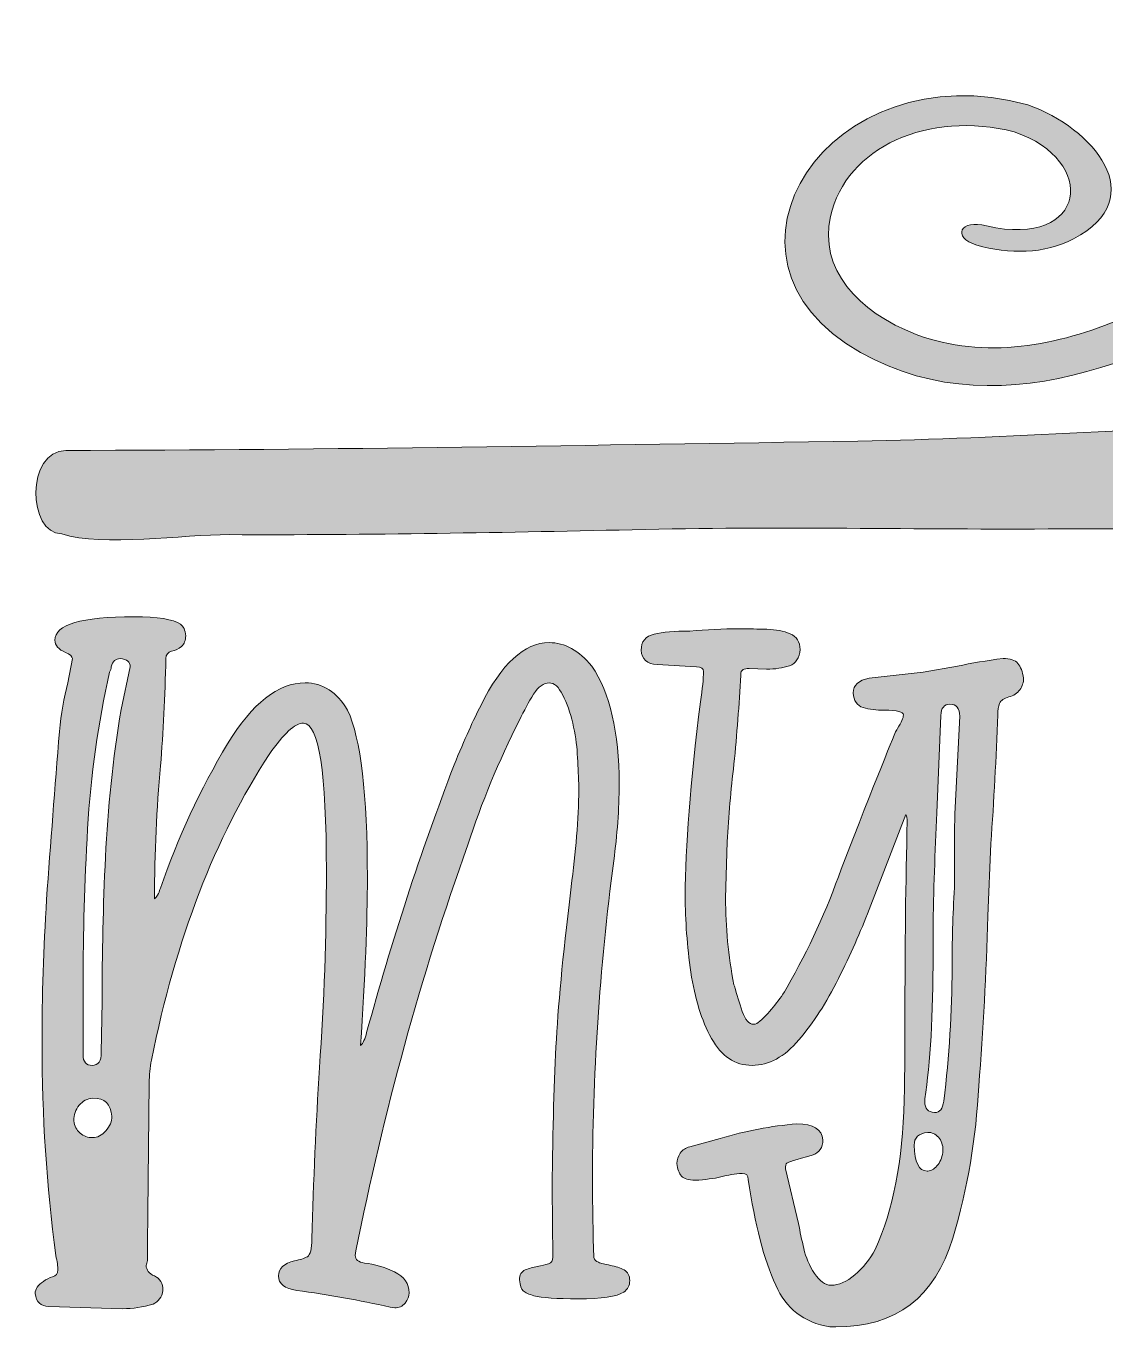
# Model space of a CAD drawing. Header units: inches. Extents: x 0.13 to 5.87, y -5.52 to -0.43.
# Drawn here: x 0.438 to 1.719, y -1.973 to -0.431 of the extents above; entities that cross this region are included whole.
import ezdxf

# ---------------------------------------------------------------- set-up
doc = ezdxf.new("R2010")
doc.units = ezdxf.units.IN
doc.header["$MEASUREMENT"] = 0
doc.layers.add('Layer 1', color=7, linetype='Continuous')

# ---------------------------------------------------------------- blocks, each defined once
blk = doc.blocks.new('block 3')
at = {"layer": 'Layer 1', "true_color": 0x231f20}
h = blk.add_hatch(color=250, dxfattribs=at)
h.dxf.hatch_style = 2
edge = h.paths.add_edge_path()
edge.add_spline(control_points=[(0.4655, -1.9486), (0.4559, -1.9486), (0.4505, -1.9435), (0.4493, -1.9333), (0.4493, -1.9279), (0.4526, -1.9231), (0.4592, -1.9189), (0.4622, -1.9165), (0.4658, -1.9146), (0.47, -1.9134), (0.4742, -1.9123), (0.4763, -1.9096), (0.4763, -1.9053), (0.4763, -1.9011), (0.4754, -1.8954), (0.4736, -1.8882), (0.4628, -1.8053), (0.4574, -1.722), (0.4574, -1.6385), (0.4574, -1.5808), (0.4592, -1.5234), (0.4628, -1.4663), (0.4676, -1.3996), (0.4727, -1.3332), (0.4781, -1.267), (0.4799, -1.246), (0.4832, -1.2268), (0.488, -1.2093), (0.488, -1.2093), (0.4934, -1.1805), (0.4934, -1.1805), (0.4934, -1.1781), (0.4907, -1.1757), (0.4853, -1.1733), (0.4769, -1.1697), (0.4727, -1.1649), (0.4727, -1.1588), (0.4727, -1.1402), (0.5039, -1.1309), (0.5665, -1.1309), (0.5947, -1.1309), (0.613, -1.1339), (0.6215, -1.1399), (0.6251, -1.1423), (0.6272, -1.1468), (0.6278, -1.1534), (0.6278, -1.1588), (0.6261, -1.1631), (0.6228, -1.1661), (0.6195, -1.1691), (0.6156, -1.171), (0.6111, -1.1719), (0.6066, -1.1728), (0.6043, -1.1757), (0.6043, -1.1805), (0.6031, -1.2256), (0.601, -1.2679), (0.598, -1.3076), (0.5932, -1.3581), (0.5908, -1.4107), (0.5908, -1.4654), (0.5938, -1.4624), (0.5956, -1.4597), (0.5962, -1.4573), (0.5968, -1.4549), (0.5974, -1.4534), (0.598, -1.4528), (0.6184, -1.3927), (0.6449, -1.3356), (0.6774, -1.2815), (0.7068, -1.2334), (0.7374, -1.2093), (0.7693, -1.2093), (0.7903, -1.2093), (0.8072, -1.2202), (0.8198, -1.2418), (0.8354, -1.2755), (0.8432, -1.3416), (0.8432, -1.4401), (0.8432, -1.4918), (0.8405, -1.5582), (0.8351, -1.6394), (0.8381, -1.6364), (0.8405, -1.6313), (0.8423, -1.624), (0.8718, -1.5159), (0.9063, -1.4101), (0.946, -1.3067), (0.9586, -1.2761), (0.9691, -1.2526), (0.9776, -1.2364), (1.0022, -1.1865), (1.0293, -1.1616), (1.0587, -1.1616), (1.0773, -1.1616), (1.0942, -1.1709), (1.1092, -1.1895), (1.1308, -1.2214), (1.1417, -1.2679), (1.1417, -1.3292), (1.1417, -1.3593), (1.1395, -1.3896), (1.1353, -1.4203), (1.1185, -1.5477), (1.1101, -1.6758), (1.1101, -1.8044), (1.1107, -1.8591), (1.1113, -1.8878), (1.1119, -1.8905), (1.1125, -1.8932), (1.1143, -1.8951), (1.1173, -1.8963), (1.1203, -1.8975), (1.125, -1.8987), (1.1313, -1.8999), (1.1376, -1.9011), (1.143, -1.9029), (1.1475, -1.9053), (1.152, -1.9077), (1.1543, -1.912), (1.1543, -1.918), (1.1543, -1.924), (1.1519, -1.9285), (1.1471, -1.9315), (1.1393, -1.9369), (1.1212, -1.9396), (1.093, -1.9396), (1.0677, -1.9396), (1.0503, -1.9384), (1.0407, -1.936), (1.0347, -1.9342), (1.0305, -1.9322), (1.0281, -1.9301), (1.0256, -1.928), (1.0242, -1.9237), (1.0236, -1.9171), (1.0236, -1.9111), (1.0258, -1.9071), (1.0303, -1.9053), (1.0348, -1.9035), (1.0396, -1.9022), (1.0447, -1.9013), (1.0499, -1.9004), (1.0542, -1.8993), (1.0578, -1.8981), (1.0614, -1.8969), (1.0632, -1.8942), (1.0632, -1.89), (1.0632, -1.89), (1.0623, -1.808), (1.0623, -1.808), (1.0629, -1.7377), (1.0646, -1.6789), (1.0673, -1.6317), (1.07, -1.5845), (1.0761, -1.5219), (1.0858, -1.4437), (1.0912, -1.4023), (1.0939, -1.3641), (1.0939, -1.3292), (1.0933, -1.3172), (1.0927, -1.3054), (1.0921, -1.2936), (1.0915, -1.2819), (1.0897, -1.2697), (1.0867, -1.2571), (1.0837, -1.2445), (1.0798, -1.2334), (1.0749, -1.2238), (1.0701, -1.2141), (1.0647, -1.2093), (1.0587, -1.2093), (1.0521, -1.2093), (1.0459, -1.2138), (1.0402, -1.2229), (1.0345, -1.2319), (1.029, -1.2421), (1.0236, -1.2535), (0.9989, -1.3022), (0.9785, -1.3515), (0.9622, -1.4014), (0.9063, -1.5582), (0.8622, -1.7187), (0.8297, -1.8828), (0.8297, -1.8828), (0.8288, -1.8882), (0.8288, -1.8882), (0.8288, -1.893), (0.8324, -1.896), (0.8396, -1.8972), (0.8517, -1.8984), (0.8635, -1.9019), (0.8752, -1.9076), (0.887, -1.9133), (0.8928, -1.9216), (0.8928, -1.9324), (0.8928, -1.9366), (0.8912, -1.9406), (0.8879, -1.9446), (0.8846, -1.9485), (0.8805, -1.9504), (0.8757, -1.9504), (0.8757, -1.9504), (0.8703, -1.9495), (0.8703, -1.9495), (0.8336, -1.9411), (0.7967, -1.9345), (0.7594, -1.9297), (0.745, -1.9273), (0.7378, -1.9216), (0.7378, -1.9125), (0.7378, -1.9035), (0.7441, -1.8975), (0.7567, -1.8945), (0.7633, -1.8933), (0.7684, -1.8917), (0.772, -1.8896), (0.7756, -1.8875), (0.7774, -1.8804), (0.7774, -1.8684), (0.7792, -1.7999), (0.7822, -1.7322), (0.7864, -1.6655), (0.7919, -1.588), (0.7946, -1.5102), (0.7946, -1.432), (0.7946, -1.3154), (0.7856, -1.2571), (0.7675, -1.2571), (0.7573, -1.2571), (0.7438, -1.2694), (0.7269, -1.2941), (0.6626, -1.3921), (0.6161, -1.5129), (0.5872, -1.6565), (0.5854, -1.6655), (0.5845, -1.6745), (0.5845, -1.6836), (0.5845, -1.6836), (0.5827, -1.8377), (0.5827, -1.8377), (0.5827, -1.8732), (0.5825, -1.892), (0.5823, -1.8941), (0.5819, -1.8962), (0.5815, -1.8981), (0.5809, -1.8999), (0.5809, -1.9053), (0.5842, -1.9096), (0.5908, -1.9125), (0.5974, -1.9155), (0.6007, -1.9213), (0.6007, -1.9297), (0.5995, -1.9375), (0.5956, -1.9429), (0.589, -1.9459), (0.577, -1.9495), (0.565, -1.9513), (0.5529, -1.9513), (0.5529, -1.9513), (0.4655, -1.9486), (0.4655, -1.9486)], knot_values=[0, 0, 0, 0, 1, 1, 1, 2, 2, 2, 3, 3, 3, 4, 4, 4, 5, 5, 5, 6, 6, 6, 7, 7, 7, 8, 8, 8, 9, 9, 9, 10, 10, 10, 11, 11, 11, 12, 12, 12, 13, 13, 13, 14, 14, 14, 15, 15, 15, 16, 16, 16, 17, 17, 17, 18, 18, 18, 19, 19, 19, 20, 20, 20, 21, 21, 21, 22, 22, 22, 23, 23, 23, 24, 24, 24, 25, 25, 25, 26, 26, 26, 27, 27, 27, 28, 28, 28, 29, 29, 29, 30, 30, 30, 31, 31, 31, 32, 32, 32, 33, 33, 33, 34, 34, 34, 35, 35, 35, 36, 36, 36, 37, 37, 37, 38, 38, 38, 39, 39, 39, 40, 40, 40, 41, 41, 41, 42, 42, 42, 43, 43, 43, 44, 44, 44, 45, 45, 45, 46, 46, 46, 47, 47, 47, 48, 48, 48, 49, 49, 49, 50, 50, 50, 51, 51, 51, 52, 52, 52, 53, 53, 53, 54, 54, 54, 55, 55, 55, 56, 56, 56, 57, 57, 57, 58, 58, 58, 59, 59, 59, 60, 60, 60, 61, 61, 61, 62, 62, 62, 63, 63, 63, 64, 64, 64, 65, 65, 65, 66, 66, 66, 67, 67, 67, 68, 68, 68, 69, 69, 69, 70, 70, 70, 71, 71, 71, 72, 72, 72, 73, 73, 73, 74, 74, 74, 75, 75, 75, 76, 76, 76, 77, 77, 77, 78, 78, 78, 79, 79, 79, 80, 80, 80, 81, 81, 81, 82, 82, 82, 83, 83, 83, 84, 84, 84, 85, 85, 85, 86, 86, 86, 87, 87, 87, 87], degree=3, periodic=1)
edge = h.paths.add_edge_path()
edge.add_spline(control_points=[(0.5331, -1.7404), (0.5379, -1.7349), (0.5403, -1.7292), (0.5403, -1.7232), (0.5391, -1.7088), (0.5316, -1.7016), (0.5178, -1.7016), (0.5112, -1.7022), (0.5057, -1.7051), (0.5015, -1.7101), (0.4973, -1.7153), (0.4952, -1.7214), (0.4952, -1.7286), (0.4958, -1.7346), (0.4983, -1.7395), (0.5025, -1.7431), (0.5067, -1.7467), (0.5118, -1.7485), (0.5178, -1.7485), (0.5232, -1.7485), (0.5283, -1.7458), (0.5331, -1.7404)], knot_values=[0, 0, 0, 0, 1, 1, 1, 2, 2, 2, 3, 3, 3, 4, 4, 4, 5, 5, 5, 6, 6, 6, 7, 7, 7, 7], degree=3, periodic=1)
edge = h.paths.add_edge_path()
edge.add_spline(control_points=[(0.5277, -1.6475), (0.5277, -1.6475), (0.5286, -1.5871), (0.5286, -1.5871), (0.5286, -1.5306), (0.5299, -1.4735), (0.5326, -1.4158), (0.5354, -1.3581), (0.5415, -1.2998), (0.5511, -1.2409), (0.5511, -1.2409), (0.562, -1.1904), (0.562, -1.1904), (0.562, -1.1844), (0.5581, -1.1811), (0.5502, -1.1805), (0.5448, -1.1805), (0.5412, -1.1838), (0.5394, -1.1904), (0.5394, -1.1922), (0.5388, -1.1943), (0.5376, -1.1967), (0.5238, -1.2568), (0.5151, -1.3187), (0.5115, -1.3824), (0.5079, -1.4462), (0.5061, -1.5068), (0.5061, -1.5645), (0.5061, -1.5645), (0.5061, -1.6502), (0.5061, -1.6502), (0.5061, -1.6586), (0.5097, -1.6628), (0.5169, -1.6628), (0.5241, -1.6628), (0.5277, -1.6577), (0.5277, -1.6475)], knot_values=[0, 0, 0, 0, 1, 1, 1, 2, 2, 2, 3, 3, 3, 4, 4, 4, 5, 5, 5, 6, 6, 6, 7, 7, 7, 8, 8, 8, 9, 9, 9, 10, 10, 10, 11, 11, 11, 12, 12, 12, 12], degree=3, periodic=1)
h = blk.add_hatch(color=250, dxfattribs=at)
h.dxf.hatch_style = 2
edge = h.paths.add_edge_path()
edge.add_spline(control_points=[(1.3914, -1.9729), (1.3607, -1.9675), (1.3394, -1.951), (1.3274, -1.9234), (1.3135, -1.8933), (1.3027, -1.8515), (1.2949, -1.7981), (1.2949, -1.7932), (1.2925, -1.7908), (1.2877, -1.7908), (1.2793, -1.7914), (1.2709, -1.7928), (1.2625, -1.7949), (1.254, -1.797), (1.2438, -1.7984), (1.2318, -1.799), (1.224, -1.799), (1.2186, -1.7973), (1.2156, -1.794), (1.2126, -1.7907), (1.2108, -1.7857), (1.2101, -1.7791), (1.2101, -1.7749), (1.2115, -1.7709), (1.2142, -1.7669), (1.2169, -1.763), (1.2207, -1.7605), (1.2255, -1.7593), (1.2255, -1.7593), (1.2615, -1.7494), (1.2615, -1.7494), (1.2916, -1.7404), (1.322, -1.7346), (1.3526, -1.7322), (1.3718, -1.7322), (1.3821, -1.7385), (1.3833, -1.7512), (1.3833, -1.7602), (1.3791, -1.7662), (1.3706, -1.7692), (1.3514, -1.7746), (1.3413, -1.7778), (1.3404, -1.7787), (1.3395, -1.7796), (1.3391, -1.7818), (1.3391, -1.7854), (1.3391, -1.7854), (1.3544, -1.8503), (1.3544, -1.8503), (1.3562, -1.86), (1.3583, -1.8699), (1.3607, -1.8801), (1.3631, -1.8903), (1.3673, -1.9001), (1.3733, -1.9094), (1.3794, -1.9187), (1.386, -1.9234), (1.3932, -1.9234), (1.4022, -1.9234), (1.4115, -1.9193), (1.4211, -1.9112), (1.4307, -1.9031), (1.4389, -1.893), (1.4455, -1.881), (1.4665, -1.8347), (1.4779, -1.7758), (1.4797, -1.7043), (1.4803, -1.6803), (1.4806, -1.6481), (1.4806, -1.6078), (1.4806, -1.5225), (1.4815, -1.4443), (1.4833, -1.3734), (1.4833, -1.3704), (1.4827, -1.3677), (1.4815, -1.3653), (1.4815, -1.3653), (1.4383, -1.478), (1.4383, -1.478), (1.428, -1.5045), (1.4159, -1.5318), (1.4017, -1.56), (1.3876, -1.5883), (1.372, -1.6125), (1.3549, -1.6326), (1.3377, -1.6528), (1.3193, -1.6628), (1.2994, -1.6628), (1.279, -1.6628), (1.2629, -1.6522), (1.2512, -1.6308), (1.2395, -1.6095), (1.2314, -1.5833), (1.2268, -1.5524), (1.2223, -1.5214), (1.2201, -1.4912), (1.2201, -1.4618), (1.2201, -1.4047), (1.2261, -1.328), (1.2381, -1.2319), (1.2405, -1.2162), (1.2417, -1.2042), (1.2417, -1.1958), (1.2417, -1.1922), (1.239, -1.1904), (1.2336, -1.1904), (1.2336, -1.1904), (1.1867, -1.1877), (1.1867, -1.1877), (1.1747, -1.1871), (1.1684, -1.1814), (1.1678, -1.1706), (1.1678, -1.1604), (1.1729, -1.154), (1.1831, -1.1516), (1.1933, -1.1492), (1.2074, -1.148), (1.2255, -1.148), (1.2453, -1.1462), (1.2648, -1.1453), (1.2841, -1.1453), (1.2955, -1.1453), (1.3065, -1.1455), (1.317, -1.1458), (1.3275, -1.1461), (1.3367, -1.1479), (1.3445, -1.1512), (1.3523, -1.1545), (1.3562, -1.1606), (1.3562, -1.1697), (1.3556, -1.1799), (1.3514, -1.1863), (1.3436, -1.189), (1.3358, -1.1917), (1.3267, -1.1931), (1.3165, -1.1931), (1.3165, -1.1931), (1.2958, -1.1922), (1.2958, -1.1922), (1.2928, -1.1922), (1.2904, -1.1927), (1.2886, -1.1936), (1.2868, -1.1945), (1.2859, -1.1967), (1.2859, -1.2003), (1.2841, -1.2352), (1.2814, -1.2703), (1.2778, -1.3058), (1.2742, -1.3365), (1.2715, -1.3671), (1.2697, -1.3978), (1.2697, -1.3978), (1.2679, -1.4645), (1.2679, -1.4645), (1.2679, -1.4987), (1.2711, -1.533), (1.2778, -1.5673), (1.2778, -1.5673), (1.2787, -1.5691), (1.2787, -1.5691), (1.2811, -1.5787), (1.2841, -1.5886), (1.2877, -1.5988), (1.2913, -1.609), (1.2958, -1.6141), (1.3012, -1.6141), (1.3036, -1.6141), (1.306, -1.6129), (1.3084, -1.6105), (1.3216, -1.5985), (1.3325, -1.585), (1.3409, -1.57), (1.3667, -1.5249), (1.3881, -1.4783), (1.4049, -1.4302), (1.4464, -1.3238), (1.4686, -1.2682), (1.4716, -1.2634), (1.4764, -1.2562), (1.4788, -1.2508), (1.4788, -1.2472), (1.4788, -1.2436), (1.4713, -1.2418), (1.4563, -1.2418), (1.4467, -1.2418), (1.4383, -1.2407), (1.431, -1.2386), (1.4238, -1.2365), (1.4199, -1.2307), (1.4193, -1.2211), (1.4193, -1.212), (1.4256, -1.2063), (1.4383, -1.2039), (1.4383, -1.2039), (1.5023, -1.1967), (1.5023, -1.1967), (1.5023, -1.1967), (1.5428, -1.1895), (1.5428, -1.1895), (1.5597, -1.1859), (1.5777, -1.1829), (1.5969, -1.1805), (1.6053, -1.1805), (1.6112, -1.1824), (1.6145, -1.1863), (1.6178, -1.1903), (1.6201, -1.1961), (1.6213, -1.2039), (1.6213, -1.2087), (1.6198, -1.2133), (1.6168, -1.2174), (1.6138, -1.2217), (1.6094, -1.2245), (1.6037, -1.226), (1.598, -1.2275), (1.5944, -1.2301), (1.5929, -1.2337), (1.5914, -1.2373), (1.5906, -1.2418), (1.5906, -1.2472), (1.5888, -1.2983), (1.5861, -1.3491), (1.5825, -1.3996), (1.5825, -1.3996), (1.5789, -1.4861), (1.5789, -1.4861), (1.5771, -1.5534), (1.5735, -1.6205), (1.5681, -1.6872), (1.5651, -1.7485), (1.5549, -1.8086), (1.5374, -1.8675), (1.5164, -1.9378), (1.4701, -1.9729), (1.3986, -1.9729), (1.3986, -1.9729), (1.3914, -1.9729), (1.3914, -1.9729)], knot_values=[0, 0, 0, 0, 1, 1, 1, 2, 2, 2, 3, 3, 3, 4, 4, 4, 5, 5, 5, 6, 6, 6, 7, 7, 7, 8, 8, 8, 9, 9, 9, 10, 10, 10, 11, 11, 11, 12, 12, 12, 13, 13, 13, 14, 14, 14, 15, 15, 15, 16, 16, 16, 17, 17, 17, 18, 18, 18, 19, 19, 19, 20, 20, 20, 21, 21, 21, 22, 22, 22, 23, 23, 23, 24, 24, 24, 25, 25, 25, 26, 26, 26, 27, 27, 27, 28, 28, 28, 29, 29, 29, 30, 30, 30, 31, 31, 31, 32, 32, 32, 33, 33, 33, 34, 34, 34, 35, 35, 35, 36, 36, 36, 37, 37, 37, 38, 38, 38, 39, 39, 39, 40, 40, 40, 41, 41, 41, 42, 42, 42, 43, 43, 43, 44, 44, 44, 45, 45, 45, 46, 46, 46, 47, 47, 47, 48, 48, 48, 49, 49, 49, 50, 50, 50, 51, 51, 51, 52, 52, 52, 53, 53, 53, 54, 54, 54, 55, 55, 55, 56, 56, 56, 57, 57, 57, 58, 58, 58, 59, 59, 59, 60, 60, 60, 61, 61, 61, 62, 62, 62, 63, 63, 63, 64, 64, 64, 65, 65, 65, 66, 66, 66, 67, 67, 67, 68, 68, 68, 69, 69, 69, 70, 70, 70, 71, 71, 71, 72, 72, 72, 73, 73, 73, 74, 74, 74, 75, 75, 75, 76, 76, 76, 77, 77, 77, 78, 78, 78, 79, 79, 79, 79], degree=3, periodic=1)
edge = h.paths.add_edge_path()
edge.add_spline(control_points=[(1.5199, -1.7805), (1.5231, -1.776), (1.5251, -1.7704), (1.5257, -1.7638), (1.5257, -1.7572), (1.5239, -1.7519), (1.5203, -1.748), (1.5167, -1.7441), (1.5125, -1.7422), (1.5077, -1.7422), (1.4969, -1.7434), (1.4915, -1.7485), (1.4915, -1.7575), (1.492, -1.7779), (1.4972, -1.7881), (1.5068, -1.7881), (1.5068, -1.7881), (1.5077, -1.7881), (1.5077, -1.7881), (1.5125, -1.7875), (1.5165, -1.785), (1.5199, -1.7805)], knot_values=[0, 0, 0, 0, 1, 1, 1, 2, 2, 2, 3, 3, 3, 4, 4, 4, 5, 5, 5, 6, 6, 6, 7, 7, 7, 7], degree=3, periodic=1)
edge = h.paths.add_edge_path()
edge.add_spline(control_points=[(1.5266, -1.7052), (1.5332, -1.6517), (1.5365, -1.5991), (1.5365, -1.5474), (1.5365, -1.5168), (1.5374, -1.4849), (1.5392, -1.4519), (1.5392, -1.3996), (1.5395, -1.368), (1.5401, -1.3572), (1.5401, -1.3572), (1.5455, -1.249), (1.5455, -1.249), (1.5455, -1.2394), (1.5416, -1.2346), (1.5338, -1.2346), (1.5272, -1.2346), (1.5236, -1.2391), (1.523, -1.2481), (1.523, -1.2481), (1.5185, -1.3635), (1.5185, -1.3635), (1.5161, -1.4098), (1.5146, -1.4561), (1.514, -1.5023), (1.514, -1.5023), (1.514, -1.5312), (1.514, -1.5312), (1.514, -1.6033), (1.5107, -1.6604), (1.5041, -1.7025), (1.5041, -1.7025), (1.5041, -1.7061), (1.5041, -1.7061), (1.5041, -1.7139), (1.508, -1.7181), (1.5158, -1.7187), (1.5218, -1.7187), (1.5254, -1.7142), (1.5266, -1.7052)], knot_values=[0, 0, 0, 0, 1, 1, 1, 2, 2, 2, 3, 3, 3, 4, 4, 4, 5, 5, 5, 6, 6, 6, 7, 7, 7, 8, 8, 8, 9, 9, 9, 10, 10, 10, 11, 11, 11, 12, 12, 12, 13, 13, 13, 13], degree=3, periodic=1)
at = {"layer": 'Layer 1', "lineweight": 0}
for points, knots in [([(0.4655, -1.9486), (0.4559, -1.9486), (0.4505, -1.9435), (0.4493, -1.9333), (0.4493, -1.9279), (0.4526, -1.9231), (0.4592, -1.9189), (0.4622, -1.9165), (0.4658, -1.9146), (0.47, -1.9134), (0.4742, -1.9123), (0.4763, -1.9096), (0.4763, -1.9053), (0.4763, -1.9011), (0.4754, -1.8954), (0.4736, -1.8882), (0.4628, -1.8053), (0.4574, -1.722), (0.4574, -1.6385), (0.4574, -1.5808), (0.4592, -1.5234), (0.4628, -1.4663), (0.4676, -1.3996), (0.4727, -1.3332), (0.4781, -1.267), (0.4799, -1.246), (0.4832, -1.2268), (0.488, -1.2093), (0.488, -1.2093), (0.4934, -1.1805), (0.4934, -1.1805), (0.4934, -1.1781), (0.4907, -1.1757), (0.4853, -1.1733), (0.4769, -1.1697), (0.4727, -1.1649), (0.4727, -1.1588), (0.4727, -1.1402), (0.5039, -1.1309), (0.5665, -1.1309), (0.5947, -1.1309), (0.613, -1.1339), (0.6215, -1.1399), (0.6251, -1.1423), (0.6272, -1.1468), (0.6278, -1.1534), (0.6278, -1.1588), (0.6261, -1.1631), (0.6228, -1.1661), (0.6195, -1.1691), (0.6156, -1.171), (0.6111, -1.1719), (0.6066, -1.1728), (0.6043, -1.1757), (0.6043, -1.1805), (0.6031, -1.2256), (0.601, -1.2679), (0.598, -1.3076), (0.5932, -1.3581), (0.5908, -1.4107), (0.5908, -1.4654), (0.5938, -1.4624), (0.5956, -1.4597), (0.5962, -1.4573), (0.5968, -1.4549), (0.5974, -1.4534), (0.598, -1.4528), (0.6184, -1.3927), (0.6449, -1.3356), (0.6774, -1.2815), (0.7068, -1.2334), (0.7374, -1.2093), (0.7693, -1.2093), (0.7903, -1.2093), (0.8072, -1.2202), (0.8198, -1.2418), (0.8354, -1.2755), (0.8432, -1.3416), (0.8432, -1.4401), (0.8432, -1.4918), (0.8405, -1.5582), (0.8351, -1.6394), (0.8381, -1.6364), (0.8405, -1.6313), (0.8423, -1.624), (0.8718, -1.5159), (0.9063, -1.4101), (0.946, -1.3067), (0.9586, -1.2761), (0.9691, -1.2526), (0.9776, -1.2364), (1.0022, -1.1865), (1.0293, -1.1616), (1.0587, -1.1616), (1.0773, -1.1616), (1.0942, -1.1709), (1.1092, -1.1895), (1.1308, -1.2214), (1.1417, -1.2679), (1.1417, -1.3292), (1.1417, -1.3593), (1.1395, -1.3896), (1.1353, -1.4203), (1.1185, -1.5477), (1.1101, -1.6758), (1.1101, -1.8044), (1.1107, -1.8591), (1.1113, -1.8878), (1.1119, -1.8905), (1.1125, -1.8932), (1.1143, -1.8951), (1.1173, -1.8963), (1.1203, -1.8975), (1.125, -1.8987), (1.1313, -1.8999), (1.1376, -1.9011), (1.143, -1.9029), (1.1475, -1.9053), (1.152, -1.9077), (1.1543, -1.912), (1.1543, -1.918), (1.1543, -1.924), (1.1519, -1.9285), (1.1471, -1.9315), (1.1393, -1.9369), (1.1212, -1.9396), (1.093, -1.9396), (1.0677, -1.9396), (1.0503, -1.9384), (1.0407, -1.936), (1.0347, -1.9342), (1.0305, -1.9322), (1.0281, -1.9301), (1.0256, -1.928), (1.0242, -1.9237), (1.0236, -1.9171), (1.0236, -1.9111), (1.0258, -1.9071), (1.0303, -1.9053), (1.0348, -1.9035), (1.0396, -1.9022), (1.0447, -1.9013), (1.0499, -1.9004), (1.0542, -1.8993), (1.0578, -1.8981), (1.0614, -1.8969), (1.0632, -1.8942), (1.0632, -1.89), (1.0632, -1.89), (1.0623, -1.808), (1.0623, -1.808), (1.0629, -1.7377), (1.0646, -1.6789), (1.0673, -1.6317), (1.07, -1.5845), (1.0761, -1.5219), (1.0858, -1.4437), (1.0912, -1.4023), (1.0939, -1.3641), (1.0939, -1.3292), (1.0933, -1.3172), (1.0927, -1.3054), (1.0921, -1.2936), (1.0915, -1.2819), (1.0897, -1.2697), (1.0867, -1.2571), (1.0837, -1.2445), (1.0798, -1.2334), (1.0749, -1.2238), (1.0701, -1.2141), (1.0647, -1.2093), (1.0587, -1.2093), (1.0521, -1.2093), (1.0459, -1.2138), (1.0402, -1.2229), (1.0345, -1.2319), (1.029, -1.2421), (1.0236, -1.2535), (0.9989, -1.3022), (0.9785, -1.3515), (0.9622, -1.4014), (0.9063, -1.5582), (0.8622, -1.7187), (0.8297, -1.8828), (0.8297, -1.8828), (0.8288, -1.8882), (0.8288, -1.8882), (0.8288, -1.893), (0.8324, -1.896), (0.8396, -1.8972), (0.8517, -1.8984), (0.8635, -1.9019), (0.8752, -1.9076), (0.887, -1.9133), (0.8928, -1.9216), (0.8928, -1.9324), (0.8928, -1.9366), (0.8912, -1.9406), (0.8879, -1.9446), (0.8846, -1.9485), (0.8805, -1.9504), (0.8757, -1.9504), (0.8757, -1.9504), (0.8703, -1.9495), (0.8703, -1.9495), (0.8336, -1.9411), (0.7967, -1.9345), (0.7594, -1.9297), (0.745, -1.9273), (0.7378, -1.9216), (0.7378, -1.9125), (0.7378, -1.9035), (0.7441, -1.8975), (0.7567, -1.8945), (0.7633, -1.8933), (0.7684, -1.8917), (0.772, -1.8896), (0.7756, -1.8875), (0.7774, -1.8804), (0.7774, -1.8684), (0.7792, -1.7999), (0.7822, -1.7322), (0.7864, -1.6655), (0.7919, -1.588), (0.7946, -1.5102), (0.7946, -1.432), (0.7946, -1.3154), (0.7856, -1.2571), (0.7675, -1.2571), (0.7573, -1.2571), (0.7438, -1.2694), (0.7269, -1.2941), (0.6626, -1.3921), (0.6161, -1.5129), (0.5872, -1.6565), (0.5854, -1.6655), (0.5845, -1.6745), (0.5845, -1.6836), (0.5845, -1.6836), (0.5827, -1.8377), (0.5827, -1.8377), (0.5827, -1.8732), (0.5825, -1.892), (0.5823, -1.8941), (0.5819, -1.8962), (0.5815, -1.8981), (0.5809, -1.8999), (0.5809, -1.9053), (0.5842, -1.9096), (0.5908, -1.9125), (0.5974, -1.9155), (0.6007, -1.9213), (0.6007, -1.9297), (0.5995, -1.9375), (0.5956, -1.9429), (0.589, -1.9459), (0.577, -1.9495), (0.565, -1.9513), (0.5529, -1.9513), (0.5529, -1.9513), (0.4655, -1.9486), (0.4655, -1.9486)], [0, 0, 0, 0, 1, 1, 1, 2, 2, 2, 3, 3, 3, 4, 4, 4, 5, 5, 5, 6, 6, 6, 7, 7, 7, 8, 8, 8, 9, 9, 9, 10, 10, 10, 11, 11, 11, 12, 12, 12, 13, 13, 13, 14, 14, 14, 15, 15, 15, 16, 16, 16, 17, 17, 17, 18, 18, 18, 19, 19, 19, 20, 20, 20, 21, 21, 21, 22, 22, 22, 23, 23, 23, 24, 24, 24, 25, 25, 25, 26, 26, 26, 27, 27, 27, 28, 28, 28, 29, 29, 29, 30, 30, 30, 31, 31, 31, 32, 32, 32, 33, 33, 33, 34, 34, 34, 35, 35, 35, 36, 36, 36, 37, 37, 37, 38, 38, 38, 39, 39, 39, 40, 40, 40, 41, 41, 41, 42, 42, 42, 43, 43, 43, 44, 44, 44, 45, 45, 45, 46, 46, 46, 47, 47, 47, 48, 48, 48, 49, 49, 49, 50, 50, 50, 51, 51, 51, 52, 52, 52, 53, 53, 53, 54, 54, 54, 55, 55, 55, 56, 56, 56, 57, 57, 57, 58, 58, 58, 59, 59, 59, 60, 60, 60, 61, 61, 61, 62, 62, 62, 63, 63, 63, 64, 64, 64, 65, 65, 65, 66, 66, 66, 67, 67, 67, 68, 68, 68, 69, 69, 69, 70, 70, 70, 71, 71, 71, 72, 72, 72, 73, 73, 73, 74, 74, 74, 75, 75, 75, 76, 76, 76, 77, 77, 77, 78, 78, 78, 79, 79, 79, 80, 80, 80, 81, 81, 81, 82, 82, 82, 83, 83, 83, 84, 84, 84, 85, 85, 85, 86, 86, 86, 87, 87, 87, 87]), ([(1.3914, -1.9729), (1.3607, -1.9675), (1.3394, -1.951), (1.3274, -1.9234), (1.3135, -1.8933), (1.3027, -1.8515), (1.2949, -1.7981), (1.2949, -1.7932), (1.2925, -1.7908), (1.2877, -1.7908), (1.2793, -1.7914), (1.2709, -1.7928), (1.2625, -1.7949), (1.254, -1.797), (1.2438, -1.7984), (1.2318, -1.799), (1.224, -1.799), (1.2186, -1.7973), (1.2156, -1.794), (1.2126, -1.7907), (1.2108, -1.7857), (1.2101, -1.7791), (1.2101, -1.7749), (1.2115, -1.7709), (1.2142, -1.7669), (1.2169, -1.763), (1.2207, -1.7605), (1.2255, -1.7593), (1.2255, -1.7593), (1.2615, -1.7494), (1.2615, -1.7494), (1.2916, -1.7404), (1.322, -1.7346), (1.3526, -1.7322), (1.3718, -1.7322), (1.3821, -1.7385), (1.3833, -1.7512), (1.3833, -1.7602), (1.3791, -1.7662), (1.3706, -1.7692), (1.3514, -1.7746), (1.3413, -1.7778), (1.3404, -1.7787), (1.3395, -1.7796), (1.3391, -1.7818), (1.3391, -1.7854), (1.3391, -1.7854), (1.3544, -1.8503), (1.3544, -1.8503), (1.3562, -1.86), (1.3583, -1.8699), (1.3607, -1.8801), (1.3631, -1.8903), (1.3673, -1.9001), (1.3733, -1.9094), (1.3794, -1.9187), (1.386, -1.9234), (1.3932, -1.9234), (1.4022, -1.9234), (1.4115, -1.9193), (1.4211, -1.9112), (1.4307, -1.9031), (1.4389, -1.893), (1.4455, -1.881), (1.4665, -1.8347), (1.4779, -1.7758), (1.4797, -1.7043), (1.4803, -1.6803), (1.4806, -1.6481), (1.4806, -1.6078), (1.4806, -1.5225), (1.4815, -1.4443), (1.4833, -1.3734), (1.4833, -1.3704), (1.4827, -1.3677), (1.4815, -1.3653), (1.4815, -1.3653), (1.4383, -1.478), (1.4383, -1.478), (1.428, -1.5045), (1.4159, -1.5318), (1.4017, -1.56), (1.3876, -1.5883), (1.372, -1.6125), (1.3549, -1.6326), (1.3377, -1.6528), (1.3193, -1.6628), (1.2994, -1.6628), (1.279, -1.6628), (1.2629, -1.6522), (1.2512, -1.6308), (1.2395, -1.6095), (1.2314, -1.5833), (1.2268, -1.5524), (1.2223, -1.5214), (1.2201, -1.4912), (1.2201, -1.4618), (1.2201, -1.4047), (1.2261, -1.328), (1.2381, -1.2319), (1.2405, -1.2162), (1.2417, -1.2042), (1.2417, -1.1958), (1.2417, -1.1922), (1.239, -1.1904), (1.2336, -1.1904), (1.2336, -1.1904), (1.1867, -1.1877), (1.1867, -1.1877), (1.1747, -1.1871), (1.1684, -1.1814), (1.1678, -1.1706), (1.1678, -1.1604), (1.1729, -1.154), (1.1831, -1.1516), (1.1933, -1.1492), (1.2074, -1.148), (1.2255, -1.148), (1.2453, -1.1462), (1.2648, -1.1453), (1.2841, -1.1453), (1.2955, -1.1453), (1.3065, -1.1455), (1.317, -1.1458), (1.3275, -1.1461), (1.3367, -1.1479), (1.3445, -1.1512), (1.3523, -1.1545), (1.3562, -1.1606), (1.3562, -1.1697), (1.3556, -1.1799), (1.3514, -1.1863), (1.3436, -1.189), (1.3358, -1.1917), (1.3267, -1.1931), (1.3165, -1.1931), (1.3165, -1.1931), (1.2958, -1.1922), (1.2958, -1.1922), (1.2928, -1.1922), (1.2904, -1.1927), (1.2886, -1.1936), (1.2868, -1.1945), (1.2859, -1.1967), (1.2859, -1.2003), (1.2841, -1.2352), (1.2814, -1.2703), (1.2778, -1.3058), (1.2742, -1.3365), (1.2715, -1.3671), (1.2697, -1.3978), (1.2697, -1.3978), (1.2679, -1.4645), (1.2679, -1.4645), (1.2679, -1.4987), (1.2711, -1.533), (1.2778, -1.5673), (1.2778, -1.5673), (1.2787, -1.5691), (1.2787, -1.5691), (1.2811, -1.5787), (1.2841, -1.5886), (1.2877, -1.5988), (1.2913, -1.609), (1.2958, -1.6141), (1.3012, -1.6141), (1.3036, -1.6141), (1.306, -1.6129), (1.3084, -1.6105), (1.3216, -1.5985), (1.3325, -1.585), (1.3409, -1.57), (1.3667, -1.5249), (1.3881, -1.4783), (1.4049, -1.4302), (1.4464, -1.3238), (1.4686, -1.2682), (1.4716, -1.2634), (1.4764, -1.2562), (1.4788, -1.2508), (1.4788, -1.2472), (1.4788, -1.2436), (1.4713, -1.2418), (1.4563, -1.2418), (1.4467, -1.2418), (1.4383, -1.2407), (1.431, -1.2386), (1.4238, -1.2365), (1.4199, -1.2307), (1.4193, -1.2211), (1.4193, -1.212), (1.4256, -1.2063), (1.4383, -1.2039), (1.4383, -1.2039), (1.5023, -1.1967), (1.5023, -1.1967), (1.5023, -1.1967), (1.5428, -1.1895), (1.5428, -1.1895), (1.5597, -1.1859), (1.5777, -1.1829), (1.5969, -1.1805), (1.6053, -1.1805), (1.6112, -1.1824), (1.6145, -1.1863), (1.6178, -1.1903), (1.6201, -1.1961), (1.6213, -1.2039), (1.6213, -1.2087), (1.6198, -1.2133), (1.6168, -1.2174), (1.6138, -1.2217), (1.6094, -1.2245), (1.6037, -1.226), (1.598, -1.2275), (1.5944, -1.2301), (1.5929, -1.2337), (1.5914, -1.2373), (1.5906, -1.2418), (1.5906, -1.2472), (1.5888, -1.2983), (1.5861, -1.3491), (1.5825, -1.3996), (1.5825, -1.3996), (1.5789, -1.4861), (1.5789, -1.4861), (1.5771, -1.5534), (1.5735, -1.6205), (1.5681, -1.6872), (1.5651, -1.7485), (1.5549, -1.8086), (1.5374, -1.8675), (1.5164, -1.9378), (1.4701, -1.9729), (1.3986, -1.9729), (1.3986, -1.9729), (1.3914, -1.9729), (1.3914, -1.9729)], [0, 0, 0, 0, 1, 1, 1, 2, 2, 2, 3, 3, 3, 4, 4, 4, 5, 5, 5, 6, 6, 6, 7, 7, 7, 8, 8, 8, 9, 9, 9, 10, 10, 10, 11, 11, 11, 12, 12, 12, 13, 13, 13, 14, 14, 14, 15, 15, 15, 16, 16, 16, 17, 17, 17, 18, 18, 18, 19, 19, 19, 20, 20, 20, 21, 21, 21, 22, 22, 22, 23, 23, 23, 24, 24, 24, 25, 25, 25, 26, 26, 26, 27, 27, 27, 28, 28, 28, 29, 29, 29, 30, 30, 30, 31, 31, 31, 32, 32, 32, 33, 33, 33, 34, 34, 34, 35, 35, 35, 36, 36, 36, 37, 37, 37, 38, 38, 38, 39, 39, 39, 40, 40, 40, 41, 41, 41, 42, 42, 42, 43, 43, 43, 44, 44, 44, 45, 45, 45, 46, 46, 46, 47, 47, 47, 48, 48, 48, 49, 49, 49, 50, 50, 50, 51, 51, 51, 52, 52, 52, 53, 53, 53, 54, 54, 54, 55, 55, 55, 56, 56, 56, 57, 57, 57, 58, 58, 58, 59, 59, 59, 60, 60, 60, 61, 61, 61, 62, 62, 62, 63, 63, 63, 64, 64, 64, 65, 65, 65, 66, 66, 66, 67, 67, 67, 68, 68, 68, 69, 69, 69, 70, 70, 70, 71, 71, 71, 72, 72, 72, 73, 73, 73, 74, 74, 74, 75, 75, 75, 76, 76, 76, 77, 77, 77, 78, 78, 78, 79, 79, 79, 79]), ([(0.5277, -1.6475), (0.5277, -1.6475), (0.5286, -1.5871), (0.5286, -1.5871), (0.5286, -1.5306), (0.5299, -1.4735), (0.5326, -1.4158), (0.5354, -1.3581), (0.5415, -1.2998), (0.5511, -1.2409), (0.5511, -1.2409), (0.562, -1.1904), (0.562, -1.1904), (0.562, -1.1844), (0.5581, -1.1811), (0.5502, -1.1805), (0.5448, -1.1805), (0.5412, -1.1838), (0.5394, -1.1904), (0.5394, -1.1922), (0.5388, -1.1943), (0.5376, -1.1967), (0.5238, -1.2568), (0.5151, -1.3187), (0.5115, -1.3824), (0.5079, -1.4462), (0.5061, -1.5068), (0.5061, -1.5645), (0.5061, -1.5645), (0.5061, -1.6502), (0.5061, -1.6502), (0.5061, -1.6586), (0.5097, -1.6628), (0.5169, -1.6628), (0.5241, -1.6628), (0.5277, -1.6577), (0.5277, -1.6475)], [0, 0, 0, 0, 1, 1, 1, 2, 2, 2, 3, 3, 3, 4, 4, 4, 5, 5, 5, 6, 6, 6, 7, 7, 7, 8, 8, 8, 9, 9, 9, 10, 10, 10, 11, 11, 11, 12, 12, 12, 12]), ([(1.5266, -1.7052), (1.5332, -1.6517), (1.5365, -1.5991), (1.5365, -1.5474), (1.5365, -1.5168), (1.5374, -1.4849), (1.5392, -1.4519), (1.5392, -1.3996), (1.5395, -1.368), (1.5401, -1.3572), (1.5401, -1.3572), (1.5455, -1.249), (1.5455, -1.249), (1.5455, -1.2394), (1.5416, -1.2346), (1.5338, -1.2346), (1.5272, -1.2346), (1.5236, -1.2391), (1.523, -1.2481), (1.523, -1.2481), (1.5185, -1.3635), (1.5185, -1.3635), (1.5161, -1.4098), (1.5146, -1.4561), (1.514, -1.5023), (1.514, -1.5023), (1.514, -1.5312), (1.514, -1.5312), (1.514, -1.6033), (1.5107, -1.6604), (1.5041, -1.7025), (1.5041, -1.7025), (1.5041, -1.7061), (1.5041, -1.7061), (1.5041, -1.7139), (1.508, -1.7181), (1.5158, -1.7187), (1.5218, -1.7187), (1.5254, -1.7142), (1.5266, -1.7052)], [0, 0, 0, 0, 1, 1, 1, 2, 2, 2, 3, 3, 3, 4, 4, 4, 5, 5, 5, 6, 6, 6, 7, 7, 7, 8, 8, 8, 9, 9, 9, 10, 10, 10, 11, 11, 11, 12, 12, 12, 13, 13, 13, 13]), ([(0.5331, -1.7404), (0.5379, -1.7349), (0.5403, -1.7292), (0.5403, -1.7232), (0.5391, -1.7088), (0.5316, -1.7016), (0.5178, -1.7016), (0.5112, -1.7022), (0.5057, -1.7051), (0.5015, -1.7101), (0.4973, -1.7153), (0.4952, -1.7214), (0.4952, -1.7286), (0.4958, -1.7346), (0.4983, -1.7395), (0.5025, -1.7431), (0.5067, -1.7467), (0.5118, -1.7485), (0.5178, -1.7485), (0.5232, -1.7485), (0.5283, -1.7458), (0.5331, -1.7404)], [0, 0, 0, 0, 1, 1, 1, 2, 2, 2, 3, 3, 3, 4, 4, 4, 5, 5, 5, 6, 6, 6, 7, 7, 7, 7]), ([(1.5199, -1.7805), (1.5231, -1.776), (1.5251, -1.7704), (1.5257, -1.7638), (1.5257, -1.7572), (1.5239, -1.7519), (1.5203, -1.748), (1.5167, -1.7441), (1.5125, -1.7422), (1.5077, -1.7422), (1.4969, -1.7434), (1.4915, -1.7485), (1.4915, -1.7575), (1.492, -1.7779), (1.4972, -1.7881), (1.5068, -1.7881), (1.5068, -1.7881), (1.5077, -1.7881), (1.5077, -1.7881), (1.5125, -1.7875), (1.5165, -1.785), (1.5199, -1.7805)], [0, 0, 0, 0, 1, 1, 1, 2, 2, 2, 3, 3, 3, 4, 4, 4, 5, 5, 5, 6, 6, 6, 7, 7, 7, 7])]:
    blk.add_open_spline(points, degree=3, knots=knots, dxfattribs=at)
blk = doc.blocks.new('block 7')
at = {"layer": 'Layer 1', "true_color": 0x231f20}
h = blk.add_hatch(color=250, dxfattribs=at)
h.dxf.hatch_style = 2
edge = h.paths.add_edge_path()
edge.add_spline(control_points=[(1.4279, -0.8176), (1.6018, -0.9151), (1.7983, -0.8111), (1.9415, -0.7269), (2.0954, -0.6362), (2.2428, -0.5402), (2.4479, -0.5476), (2.6404, -0.5528), (2.8356, -0.6356), (2.8669, -0.7948), (2.8952, -0.9385), (2.703, -1.0132), (2.5421, -1.0147), (2.4134, -1.0158), (2.2726, -0.8565), (2.3529, -0.769), (2.3925, -0.7176), (2.5553, -0.721), (2.5095, -0.7828), (2.475, -0.8295), (2.4483, -0.9014), (2.5408, -0.9192), (2.6436, -0.9293), (2.6581, -0.8384), (2.6347, -0.7834), (2.6038, -0.7154), (2.5116, -0.6809), (2.4206, -0.6897), (2.252, -0.7081), (2.22, -0.8683), (2.2823, -0.9662), (2.3696, -1.1034), (2.5617, -1.1369), (2.739, -1.0811), (2.7371, -1.0818), (2.7368, -1.0819), (2.7425, -1.0801), (2.7484, -1.078), (2.7477, -1.0782), (2.7453, -1.079), (2.8336, -1.0474), (2.8983, -0.9992), (2.937, -0.9425), (2.9767, -0.9985), (3.0423, -1.0455), (3.1312, -1.0755), (3.1289, -1.0748), (3.1282, -1.0746), (3.1341, -1.0765), (3.1396, -1.0782), (3.1395, -1.0781), (3.1378, -1.0775), (3.3161, -1.1299), (3.5074, -1.093), (3.5922, -0.9543), (3.6527, -0.8552), (3.6178, -0.6957), (3.4488, -0.6803), (3.3578, -0.6732), (3.2662, -0.7094), (3.2366, -0.7779), (3.2141, -0.8334), (3.2303, -0.924), (3.3328, -0.912), (3.4251, -0.8925), (3.397, -0.8211), (3.3617, -0.7751), (3.3147, -0.7141), (3.4774, -0.7077), (3.5179, -0.7584), (3.5999, -0.8443), (3.462, -1.0063), (3.3333, -1.0074), (3.1724, -1.0089), (2.9789, -0.9377), (3.0045, -0.7935), (3.0329, -0.6337), (3.2266, -0.5474), (3.419, -0.5387), (3.6239, -0.5276), (3.7729, -0.6209), (3.9286, -0.7088), (4.0732, -0.7903), (4.2716, -0.8908), (4.4437, -0.79), (4.6403, -0.6749), (4.475, -0.4306), (4.24, -0.5002), (4.1634, -0.5291), (4.0944, -0.6124), (4.1886, -0.6602), (4.2229, -0.6776), (4.2663, -0.6768), (4.3035, -0.6654), (4.3339, -0.6553), (4.3222, -0.6339), (4.2914, -0.6429), (4.1721, -0.6721), (4.1577, -0.5674), (4.2567, -0.532), (4.3576, -0.5044), (4.4563, -0.546), (4.4764, -0.6283), (4.4913, -0.689), (4.4468, -0.7422), (4.3774, -0.7698), (4.2964, -0.8021), (4.2091, -0.7863), (4.1322, -0.7552), (3.9235, -0.6711), (3.7734, -0.5303), (3.5337, -0.4919), (3.3076, -0.4558), (3.0585, -0.4873), (2.9426, -0.6589), (2.9396, -0.6632), (2.9373, -0.6677), (2.9346, -0.672), (2.9318, -0.6677), (2.9295, -0.6633), (2.9264, -0.659), (2.8074, -0.4896), (2.5577, -0.4627), (2.3324, -0.5029), (2.0934, -0.5456), (1.9459, -0.6891), (1.7388, -0.777), (1.6624, -0.8095), (1.5754, -0.8269), (1.4939, -0.7962), (1.424, -0.7698), (1.3785, -0.7174), (1.3923, -0.6565), (1.4108, -0.5738), (1.5088, -0.5304), (1.6102, -0.5561), (1.7098, -0.5897), (1.6974, -0.6947), (1.5774, -0.6677), (1.5465, -0.6592), (1.5353, -0.6808), (1.5658, -0.6904), (1.6032, -0.7012), (1.6465, -0.7011), (1.6805, -0.6831), (1.7739, -0.6336), (1.7035, -0.5515), (1.6264, -0.524), (1.3901, -0.4588), (1.2292, -0.706), (1.4279, -0.8176)], knot_values=[0, 0, 0, 0, 1, 1, 1, 2, 2, 2, 3, 3, 3, 4, 4, 4, 5, 5, 5, 6, 6, 6, 7, 7, 7, 8, 8, 8, 9, 9, 9, 10, 10, 10, 11, 11, 11, 12, 12, 12, 13, 13, 13, 14, 14, 14, 15, 15, 15, 16, 16, 16, 17, 17, 17, 18, 18, 18, 19, 19, 19, 20, 20, 20, 21, 21, 21, 22, 22, 22, 23, 23, 23, 24, 24, 24, 25, 25, 25, 26, 26, 26, 27, 27, 27, 28, 28, 28, 29, 29, 29, 30, 30, 30, 31, 31, 31, 32, 32, 32, 33, 33, 33, 34, 34, 34, 35, 35, 35, 36, 36, 36, 37, 37, 37, 38, 38, 38, 39, 39, 39, 40, 40, 40, 41, 41, 41, 42, 42, 42, 43, 43, 43, 44, 44, 44, 45, 45, 45, 46, 46, 46, 47, 47, 47, 48, 48, 48, 49, 49, 49, 50, 50, 50, 50], degree=3, periodic=1)
h = blk.add_hatch(color=250, dxfattribs=at)
h.dxf.hatch_style = 2
edge = h.paths.add_edge_path()
edge.add_spline(control_points=[(1.9604, -0.9021), (1.7821, -0.9054), (1.6037, -0.9196), (1.4249, -0.9228), (1.1119, -0.9274), (0.7987, -0.9333), (0.4857, -0.9338), (0.4384, -0.9339), (0.4398, -1.0325), (0.4808, -1.0327), (0.5296, -1.0483), (0.6249, -1.0334), (0.6792, -1.0336), (0.8434, -1.0343), (1.0084, -1.031), (1.1727, -1.0275), (1.3426, -1.0236), (1.5123, -1.0282), (1.6822, -1.0267), (1.8269, -1.0253), (1.97, -1.0386), (2.1141, -1.0236), (2.151, -1.0201), (2.1495, -0.9353), (2.1312, -0.9189), (2.1059, -0.8961), (1.9961, -0.9014), (1.9604, -0.9021)], knot_values=[0, 0, 0, 0, 1, 1, 1, 2, 2, 2, 3, 3, 3, 4, 4, 4, 5, 5, 5, 6, 6, 6, 7, 7, 7, 8, 8, 8, 9, 9, 9, 9], degree=3, periodic=1)
at = {"layer": 'Layer 1', "lineweight": 0}
for points, knots in [([(1.4279, -0.8176), (1.6018, -0.9151), (1.7983, -0.8111), (1.9415, -0.7269), (2.0954, -0.6362), (2.2428, -0.5402), (2.4479, -0.5476), (2.6404, -0.5528), (2.8356, -0.6356), (2.8669, -0.7948), (2.8952, -0.9385), (2.703, -1.0132), (2.5421, -1.0147), (2.4134, -1.0158), (2.2726, -0.8565), (2.3529, -0.769), (2.3925, -0.7176), (2.5553, -0.721), (2.5095, -0.7828), (2.475, -0.8295), (2.4483, -0.9014), (2.5408, -0.9192), (2.6436, -0.9293), (2.6581, -0.8384), (2.6347, -0.7834), (2.6038, -0.7154), (2.5116, -0.6809), (2.4206, -0.6897), (2.252, -0.7081), (2.22, -0.8683), (2.2823, -0.9662), (2.3696, -1.1034), (2.5617, -1.1369), (2.739, -1.0811), (2.7371, -1.0818), (2.7368, -1.0819), (2.7425, -1.0801), (2.7484, -1.078), (2.7477, -1.0782), (2.7453, -1.079), (2.8336, -1.0474), (2.8983, -0.9992), (2.937, -0.9425), (2.9767, -0.9985), (3.0423, -1.0455), (3.1312, -1.0755), (3.1289, -1.0748), (3.1282, -1.0746), (3.1341, -1.0765), (3.1396, -1.0782), (3.1395, -1.0781), (3.1378, -1.0775), (3.3161, -1.1299), (3.5074, -1.093), (3.5922, -0.9543), (3.6527, -0.8552), (3.6178, -0.6957), (3.4488, -0.6803), (3.3578, -0.6732), (3.2662, -0.7094), (3.2366, -0.7779), (3.2141, -0.8334), (3.2303, -0.924), (3.3328, -0.912), (3.4251, -0.8925), (3.397, -0.8211), (3.3617, -0.7751), (3.3147, -0.7141), (3.4774, -0.7077), (3.5179, -0.7584), (3.5999, -0.8443), (3.462, -1.0063), (3.3333, -1.0074), (3.1724, -1.0089), (2.9789, -0.9377), (3.0045, -0.7935), (3.0329, -0.6337), (3.2266, -0.5474), (3.419, -0.5387), (3.6239, -0.5276), (3.7729, -0.6209), (3.9286, -0.7088), (4.0732, -0.7903), (4.2716, -0.8908), (4.4437, -0.79), (4.6403, -0.6749), (4.475, -0.4306), (4.24, -0.5002), (4.1634, -0.5291), (4.0944, -0.6124), (4.1886, -0.6602), (4.2229, -0.6776), (4.2663, -0.6768), (4.3035, -0.6654), (4.3339, -0.6553), (4.3222, -0.6339), (4.2914, -0.6429), (4.1721, -0.6721), (4.1577, -0.5674), (4.2567, -0.532), (4.3576, -0.5044), (4.4563, -0.546), (4.4764, -0.6283), (4.4913, -0.689), (4.4468, -0.7422), (4.3774, -0.7698), (4.2964, -0.8021), (4.2091, -0.7863), (4.1322, -0.7552), (3.9235, -0.6711), (3.7734, -0.5303), (3.5337, -0.4919), (3.3076, -0.4558), (3.0585, -0.4873), (2.9426, -0.6589), (2.9396, -0.6632), (2.9373, -0.6677), (2.9346, -0.672), (2.9318, -0.6677), (2.9295, -0.6633), (2.9264, -0.659), (2.8074, -0.4896), (2.5577, -0.4627), (2.3324, -0.5029), (2.0934, -0.5456), (1.9459, -0.6891), (1.7388, -0.777), (1.6624, -0.8095), (1.5754, -0.8269), (1.4939, -0.7962), (1.424, -0.7698), (1.3785, -0.7174), (1.3923, -0.6565), (1.4108, -0.5738), (1.5088, -0.5304), (1.6102, -0.5561), (1.7098, -0.5897), (1.6974, -0.6947), (1.5774, -0.6677), (1.5465, -0.6592), (1.5353, -0.6808), (1.5658, -0.6904), (1.6032, -0.7012), (1.6465, -0.7011), (1.6805, -0.6831), (1.7739, -0.6336), (1.7035, -0.5515), (1.6264, -0.524), (1.3901, -0.4588), (1.2292, -0.706), (1.4279, -0.8176)], [0, 0, 0, 0, 1, 1, 1, 2, 2, 2, 3, 3, 3, 4, 4, 4, 5, 5, 5, 6, 6, 6, 7, 7, 7, 8, 8, 8, 9, 9, 9, 10, 10, 10, 11, 11, 11, 12, 12, 12, 13, 13, 13, 14, 14, 14, 15, 15, 15, 16, 16, 16, 17, 17, 17, 18, 18, 18, 19, 19, 19, 20, 20, 20, 21, 21, 21, 22, 22, 22, 23, 23, 23, 24, 24, 24, 25, 25, 25, 26, 26, 26, 27, 27, 27, 28, 28, 28, 29, 29, 29, 30, 30, 30, 31, 31, 31, 32, 32, 32, 33, 33, 33, 34, 34, 34, 35, 35, 35, 36, 36, 36, 37, 37, 37, 38, 38, 38, 39, 39, 39, 40, 40, 40, 41, 41, 41, 42, 42, 42, 43, 43, 43, 44, 44, 44, 45, 45, 45, 46, 46, 46, 47, 47, 47, 48, 48, 48, 49, 49, 49, 50, 50, 50, 50]), ([(1.9604, -0.9021), (1.7821, -0.9054), (1.6037, -0.9196), (1.4249, -0.9228), (1.1119, -0.9274), (0.7987, -0.9333), (0.4857, -0.9338), (0.4384, -0.9339), (0.4398, -1.0325), (0.4808, -1.0327), (0.5296, -1.0483), (0.6249, -1.0334), (0.6792, -1.0336), (0.8434, -1.0343), (1.0084, -1.031), (1.1727, -1.0275), (1.3426, -1.0236), (1.5123, -1.0282), (1.6822, -1.0267), (1.8269, -1.0253), (1.97, -1.0386), (2.1141, -1.0236), (2.151, -1.0201), (2.1495, -0.9353), (2.1312, -0.9189), (2.1059, -0.8961), (1.9961, -0.9014), (1.9604, -0.9021)], [0, 0, 0, 0, 1, 1, 1, 2, 2, 2, 3, 3, 3, 4, 4, 4, 5, 5, 5, 6, 6, 6, 7, 7, 7, 8, 8, 8, 9, 9, 9, 9])]:
    blk.add_open_spline(points, degree=3, knots=knots, dxfattribs=at)
blk = doc.blocks.new('block 2')
at = {"layer": 'Layer 1'}
for name in ['block 7', 'block 3']:
    blk.add_blockref(name, (0, 0), dxfattribs=at)

msp = doc.modelspace()

# ---------------------------------------------------------------- block references
at = {"layer": 'Layer 1'}
msp.add_blockref('block 2', (0, 0), dxfattribs=at)

doc.saveas('drawing.dxf')
